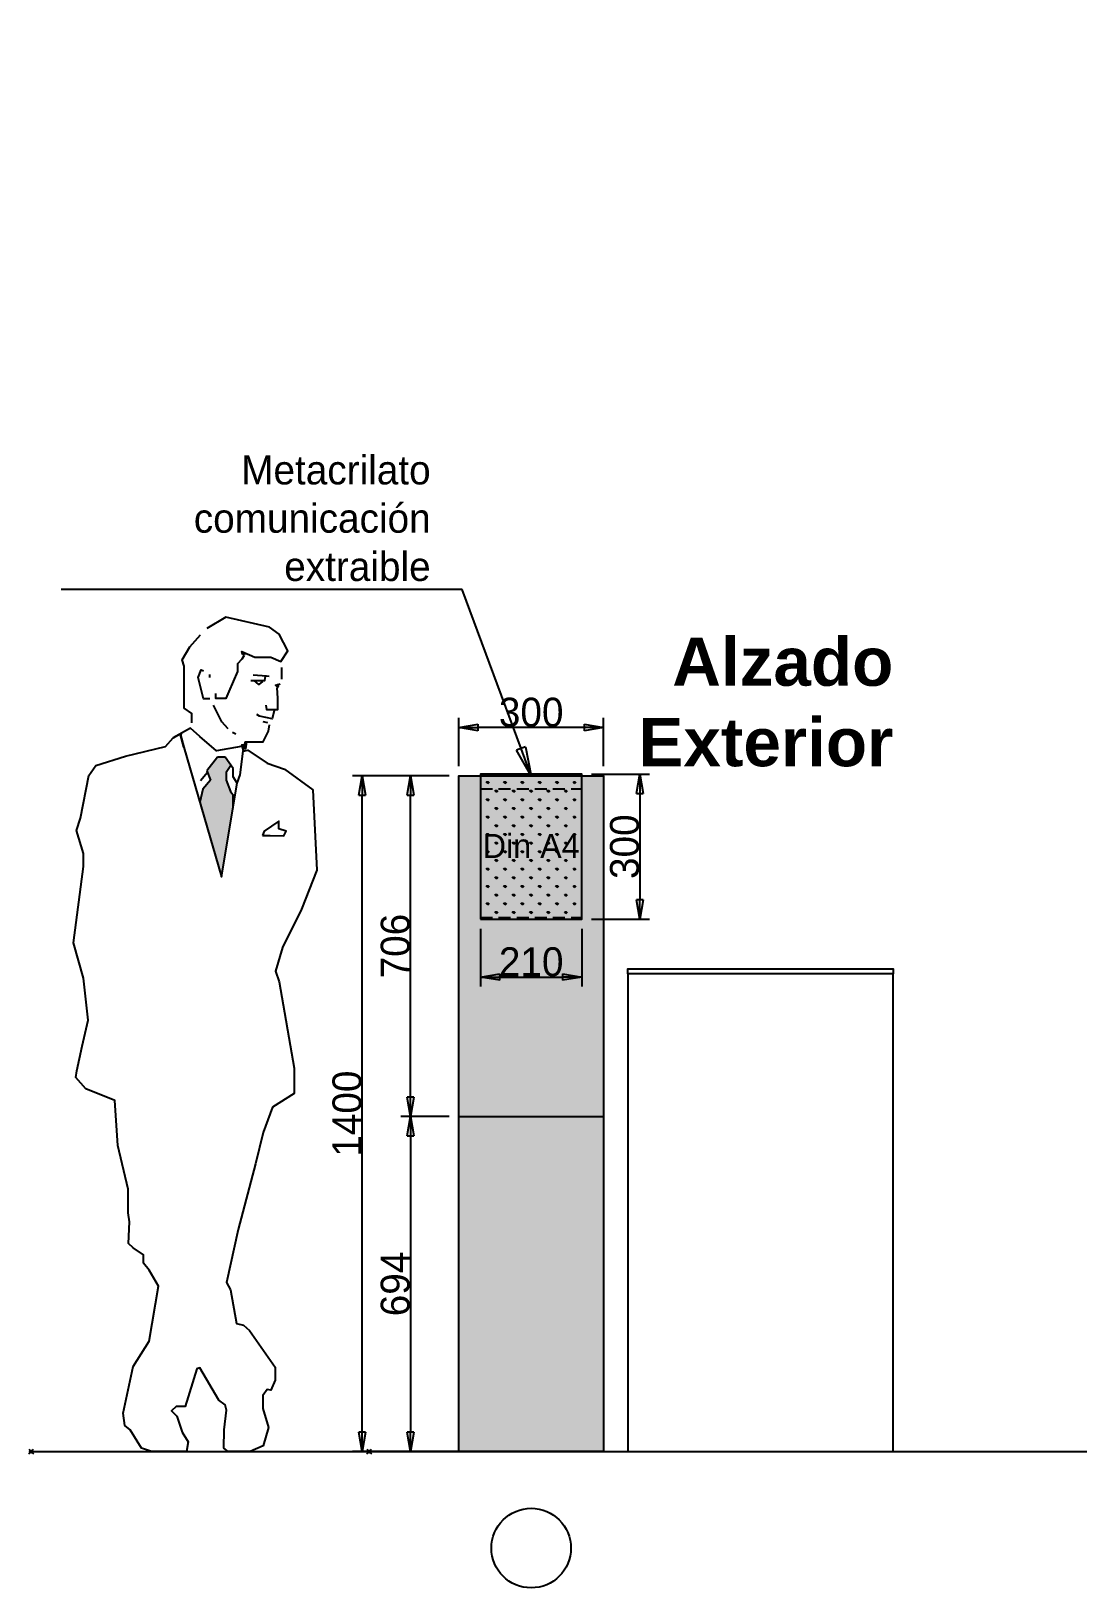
# Model space of a CAD drawing. Header units: millimetres. Extents: x -61063 to 17762, y -100319 to 2880.
# Drawn here: x -27950 to -25782, y -48714 to -45489 of the extents above; entities that cross this region are included whole.
import ezdxf
from ezdxf import colors
from ezdxf.entities.mleader import LeaderData, LeaderLine
from ezdxf.math import Vec2, Vec3

# ---------------------------------------------------------------- set-up
doc = ezdxf.new("R2010")
doc.units = ezdxf.units.MM
doc.header["$PDMODE"] = 35
doc.header["$PDSIZE"] = 5
doc.linetypes.add('Discontinua JB', pattern=[0.75, 0.5, -0.25])
doc.layers.add('1001 concep color Blau Fosc', color=7, linetype='Continuous', true_color=0x003e84)
for name, color, linetype in [('Cotas bloques dinámicos PM espacio', 10, 'Continuous'), ('Linea Capa Color 0000 JB', 7, 'Continuous'), ('Linea Capa Color 0008 Gris JB', 8, 'Continuous'), ('Linea Capa Color 0140 Blau Vidre JB', 140, 'Continuous'), ('Linea Capa Color 0202 Lila Parets JB', 202, 'Continuous'), ('Linea Capa Color 0253 Gris Clar JB', 253, 'Continuous')]:
    doc.layers.add(name, color=color, linetype=linetype)
doc.styles.add('Helvetica Light', font='HelveticaNeueLTCom-Th.ttf')
doc.styles.add('Jordi Ava', font='Avant Garde MEdium BT.ttf')
doc.dimstyles.new('Jordi Ava 2015', dxfattribs={"dimtxt": 60, "dimasz": 40, "dimexe": 20, "dimexo": 20, "dimgap": 0.09, "dimtad": 1, "dimdec": 0, "dimzin": 0, "dimdsep": 46, "dimtxsty": 'Jordi Ava', "dimblk": 'CLOSED', "dimcen": 1.5, "dimclrd": 7, "dimclre": 7, "dimclrt": 256, "dimadec": 0, "dimazin": 0, "dimtfac": 0.05, "dimtdec": 0, "dimtofl": 0, "dimtmove": 0, "dimatfit": 3, "dimldrblk": 'CLOSED', "dimfxl": 90, "dimtolj": 1, "dimtzin": 0, "dimlwd": -1, "dimlwe": -1, "dimarcsym": 0})

# ---------------------------------------------------------------- blocks, each defined once
blk = doc.blocks.new('_Closed')
at = {"color": 0, "linetype": 'ByBlock', "lineweight": -2}
for p, q in [((-1, 0.167), (0, 0)), ((-1, 0.167), (-1, -0.167)), ((0, 0), (-1, -0.167)), ((0, 0), (-1, 0))]:
    blk.add_line(p, q, dxfattribs=at)
blk = doc.blocks.new('*D4153')
at = {"layer": 'Cotas bloques dinámicos PM espacio', "color": 7, "ltscale": 50, "transparency": 16777216}
for p, q in [((-20, 1400), (-120, 1400)), ((-100, 734.3), (-100, 1360)), ((-20, 694.3), (-120, 694.3))]:
    blk.add_line(p, q, dxfattribs=at)
at = {"layer": 'Defpoints', "color": 0, "ltscale": 50, "transparency": 16777216}
for p in [(-100, 1400), (0, 1400), (0, 694.3)]:
    blk.add_point(p, dxfattribs=at)
at = {"layer": 'Cotas bloques dinámicos PM espacio', "color": 7, "ltscale": 50, "transparency": 16777216, "xscale": 40, "yscale": 40, "zscale": 40}
for p, rotation in [((-100, 1400), 90), ((-100, 694.3), 270)]:
    blk.add_blockref('_Closed', p, dxfattribs=dict(at, rotation=rotation))
at = {"layer": 'Cotas bloques dinámicos PM espacio', "ltscale": 50, "transparency": 16777216, "insert": (-131.2, 1047.2), "char_height": 60, "attachment_point": 5, "rotation": 90, "style": 'Jordi Ava'}
blk.add_mtext('\\A1;706', dxfattribs=at)
blk = doc.blocks.new('*D4154')
at = {"layer": 'Cotas bloques dinámicos PM espacio', "color": 7, "ltscale": 50, "transparency": 16777216}
for p, q in [((-20, 1400), (-220, 1400)), ((-200, 40), (-200, 1360)), ((-1, 0), (-220, 0))]:
    blk.add_line(p, q, dxfattribs=at)
at = {"layer": 'Defpoints', "color": 0, "ltscale": 50, "transparency": 16777216}
for p in [(-200, 1400), (0, 1400), (19, 0)]:
    blk.add_point(p, dxfattribs=at)
at = {"layer": 'Cotas bloques dinámicos PM espacio', "color": 7, "ltscale": 50, "transparency": 16777216, "xscale": 40, "yscale": 40, "zscale": 40}
for p, rotation in [((-200, 1400), 90), ((-200, 0), 270)]:
    blk.add_blockref('_Closed', p, dxfattribs=dict(at, rotation=rotation))
at = {"layer": 'Cotas bloques dinámicos PM espacio', "ltscale": 50, "transparency": 16777216, "insert": (-231.2, 700), "char_height": 60, "attachment_point": 5, "rotation": 90, "style": 'Jordi Ava'}
blk.add_mtext('\\A1;1400', dxfattribs=at)
blk = doc.blocks.new('*D4155')
at = {"layer": 'Cotas bloques dinámicos PM espacio', "color": 7, "ltscale": 50, "transparency": 16777216}
for p, q in [((0, 1420), (0, 1520)), ((300, 1420), (300, 1520)), ((260, 1500), (40, 1500))]:
    blk.add_line(p, q, dxfattribs=at)
at = {"layer": 'Defpoints', "color": 0, "ltscale": 50, "transparency": 16777216}
for p in [(0, 1500), (0, 1400), (300, 1400)]:
    blk.add_point(p, dxfattribs=at)
at = {"layer": 'Cotas bloques dinámicos PM espacio', "color": 7, "ltscale": 50, "transparency": 16777216, "xscale": 40, "yscale": 40, "zscale": 40, "rotation": 180}
blk.add_blockref('_Closed', (0, 1500), dxfattribs=at)
at = {"layer": 'Cotas bloques dinámicos PM espacio', "color": 7, "ltscale": 50, "transparency": 16777216, "xscale": 40, "yscale": 40, "zscale": 40}
blk.add_blockref('_Closed', (300, 1500), dxfattribs=at)
at = {"layer": 'Cotas bloques dinámicos PM espacio', "ltscale": 50, "transparency": 16777216, "insert": (150, 1531.3), "char_height": 60, "attachment_point": 5, "style": 'Jordi Ava'}
blk.add_mtext('\\A1;300', dxfattribs=at)
blk = doc.blocks.new('*D4156')
at = {"layer": 'Cotas bloques dinámicos PM espacio', "color": 7, "ltscale": 50, "transparency": 16777216}
for p, q in [((-20, 694.3), (-120, 694.3)), ((-100, 654.3), (-100, 40)), ((-20, 0), (-120, 0))]:
    blk.add_line(p, q, dxfattribs=at)
at = {"layer": 'Defpoints', "color": 0, "ltscale": 50, "transparency": 16777216}
for p in [(0, 694.3), (0, 0), (-100, 0)]:
    blk.add_point(p, dxfattribs=at)
at = {"layer": 'Cotas bloques dinámicos PM espacio', "color": 7, "ltscale": 50, "transparency": 16777216, "xscale": 40, "yscale": 40, "zscale": 40}
for p, rotation in [((-100, 694.3), 90), ((-100, 0), 270)]:
    blk.add_blockref('_Closed', p, dxfattribs=dict(at, rotation=rotation))
at = {"layer": 'Cotas bloques dinámicos PM espacio', "ltscale": 50, "transparency": 16777216, "insert": (-131.3, 347.2), "char_height": 60, "attachment_point": 5, "rotation": 90, "style": 'Jordi Ava'}
blk.add_mtext('\\A1;694', dxfattribs=at)
blk = doc.blocks.new('*D4092')
at = {"layer": 'Cotas bloques dinámicos PM espacio', "color": 7, "ltscale": 50, "transparency": 16777216}
for p, q in [((0, -317), (0, -437)), ((210, -317), (210, -437)), ((40, -417), (170, -417))]:
    blk.add_line(p, q, dxfattribs=at)
at = {"layer": 'Defpoints', "color": 0, "ltscale": 50, "transparency": 16777216}
for p in [(0, -297), (210, -297), (210, -417)]:
    blk.add_point(p, dxfattribs=at)
at = {"layer": 'Cotas bloques dinámicos PM espacio', "color": 7, "ltscale": 50, "transparency": 16777216, "xscale": 40, "yscale": 40, "zscale": 40, "rotation": 180}
blk.add_blockref('_Closed', (0, -417), dxfattribs=at)
at = {"layer": 'Cotas bloques dinámicos PM espacio', "color": 7, "ltscale": 50, "transparency": 16777216, "xscale": 40, "yscale": 40, "zscale": 40}
blk.add_blockref('_Closed', (210, -417), dxfattribs=at)
at = {"layer": 'Cotas bloques dinámicos PM espacio', "ltscale": 50, "transparency": 16777216, "insert": (105, -385.8), "char_height": 60, "attachment_point": 5, "style": 'Jordi Ava'}
blk.add_mtext('\\A1;210', dxfattribs=at)
blk = doc.blocks.new('*D4093')
at = {"layer": 'Cotas bloques dinámicos PM espacio', "color": 7, "ltscale": 50, "transparency": 16777216}
for p, q in [((230, 3), (350, 3)), ((330, -37), (330, -257)), ((230, -297), (350, -297))]:
    blk.add_line(p, q, dxfattribs=at)
at = {"layer": 'Defpoints', "color": 0, "ltscale": 50, "transparency": 16777216}
for p in [(210, 3), (210, -297), (330, -297)]:
    blk.add_point(p, dxfattribs=at)
at = {"layer": 'Cotas bloques dinámicos PM espacio', "color": 7, "ltscale": 50, "transparency": 16777216, "xscale": 40, "yscale": 40, "zscale": 40}
for p, rotation in [((330, 3), 90), ((330, -297), 270)]:
    blk.add_blockref('_Closed', p, dxfattribs=dict(at, rotation=rotation))
at = {"layer": 'Cotas bloques dinámicos PM espacio', "ltscale": 50, "transparency": 16777216, "insert": (298.7, -147), "char_height": 60, "attachment_point": 5, "rotation": 90, "style": 'Jordi Ava'}
blk.add_mtext('\\A1;300', dxfattribs=at)
blk = doc.blocks.new('PM202401301630')
at = {"layer": 'Linea Capa Color 0008 Gris JB'}
h = blk.add_hatch(color=256, dxfattribs=at)
h.set_gradient(color1=(0, 127, 255), one_color=1, tint=1, name='INVCYLINDER')
h.paths.add_polyline_path([(349.2, 1345.3), (355.5, 1372.2), (371.4, 1391.2), (363.5, 1410.2), (385.6, 1438.7), (401.5, 1438.7), (413.7, 1421.3), (403.9, 1407), (403.9, 1391.2), (412.6, 1367.4), (418.1, 1360.8), (418.1, 1332.6), (394.4, 1190.3)])
at = {"layer": 'Linea Capa Color 0008 Gris JB', "linetype": 'Continuous'}
for p, q in [((309.6, 1484.7), (311.2, 1487.8)), ((315.9, 1459.3), (309.6, 1484.7)), ((385.6, 1438.7), (363.5, 1410.2)), ((401.5, 1438.7), (385.6, 1438.7)), ((418.1, 1415), (401.5, 1438.7)), ((371.4, 1391.2), (355.5, 1372.2)), ((363.5, 1410.2), (371.4, 1391.2)), ((418.1, 1397.5), (418.1, 1415)), ((426.8, 1384.9), (418.1, 1397.5)), ((355.5, 1372.2), (349.2, 1345.3))]:
    blk.add_line(p, q, dxfattribs=at)
for points in [[(445.8, 1652.6), (437.9, 1651), (436.3, 1657.3), (463.3, 1645.4), (496.5, 1645.4), (517.1, 1636.7), (531.4, 1658.9), (513.9, 1693.7), (493.4, 1708), (403.1, 1728.6), (363.5, 1704.8)], [(332.6, 1510), (332.6, 1529), (316.7, 1540.1), (317.1, 1581.3), (317.1, 1627.2), (312.8, 1639.9), (328.6, 1666.8), (350.8, 1692.2)], [(441.1, 1649.4), (436.3, 1641.5), (427.6, 1632), (427.6, 1616.1), (409.4, 1574.9), (403.1, 1559.9), (382.5, 1559.9), (382.5, 1570.2)], [(369.8, 1559.1), (357.1, 1559.1), (346, 1603.5), (352.4, 1619.3), (357.1, 1617.7)], [(519.5, 1600.3), (519.5, 1624)], [(369.8, 1603.5), (369.8, 1609.8)], [(455.3, 1597.1), (483.8, 1597.1), (485.4, 1606.6)], [(493.1, 1605.4), (487.6, 1606.5), (460.1, 1608.2)], [(479.1, 1595.5), (471.2, 1589.2), (461.7, 1597.1)], [(485.8, 1546.2), (487.4, 1537.5), (510.9, 1537.5), (510.8, 1560.7), (509.2, 1581.9)], [(512.4, 1590.8), (510.8, 1582.9), (506, 1587.6), (515.5, 1590.8)], [(407.8, 1497.3), (395.1, 1511.6), (377.7, 1546.4)], [(503.3, 1535.1), (499.2, 1517.9), (473.1, 1523.2), (467.1, 1527.1)], [(434.7, 1460.9), (384.1, 1451.4), (349.2, 1481.5), (330.2, 1498.9), (293.8, 1478.3)], [(423.7, 1486.2), (417.3, 1489.4)], [(439.5, 1456.1), (444.2, 1470.4), (480.7, 1470.4), (491.8, 1492.6), (493.6, 1505.7)], [(490.2, 1510), (480.7, 1511.6)], [(439.3, 1451), (439.5, 1453), (436.3, 1464.1), (442.1, 1464.1)], [(445.8, 1470.4), (444.2, 1456.1), (441.1, 1457.7)], [(413.7, 1421.3), (403.9, 1407), (403.9, 1391.2), (412.6, 1367.4), (420.5, 1357.9), (422.1, 1357.9)], [(365, 1407), (350.8, 1389.6)], [(426.8, 1384.9), (433.2, 1402.3)], [(418.1, 1332.6), (418.1, 1360.8)]]:
    blk.add_lwpolyline(points, dxfattribs=at)
at = {"layer": 'Linea Capa Color 0008 Gris JB'}
for points in [[(92.6, 775), (94.3, 789), (105.3, 840), (117.9, 893.8), (108.4, 980.9), (87.8, 1053.8), (108.4, 1212.2), (108.4, 1239.1), (94.2, 1286.7), (102.1, 1312), (119.5, 1400.7), (133.8, 1421.3), (195.6, 1440.3), (277.9, 1460.9), (293.8, 1478.3), (311.4, 1488.3), (309.6, 1484.7), (315.9, 1459.3), (394.4, 1190.3), (426.8, 1384.9), (433.2, 1402.3), (439.3, 1451), (449, 1453), (488.6, 1426), (525, 1413.4), (583.6, 1370.6), (591.6, 1204.3), (559.9, 1123.5), (520.3, 1044.3), (506, 995.2), (513.9, 973), (544.8, 794), (544.8, 742.1), (499.7, 713.2), (480.7, 661), (464.8, 596), (428.4, 459.8), (404.6, 350.5), (412.6, 334.7), (425.2, 265), (439.5, 261.8), (452.2, 250.7), (505.2, 174.7), (505.2, 147.8), (496.5, 127.2), (488.6, 128.7), (479.9, 116.1), (479.9, 89.1), (491.8, 49.5), (480.7, 11.5), (453.8, 0), (428.4, 0), (407.7, 0), (399.1, 6.8), (399.9, 44.8), (404.6, 86), (401.5, 97.1), (388.8, 106.6), (349.2, 173.1), (342.9, 171.5), (319.1, 93.1), (300.1, 93.1), (290.6, 84.4), (301.7, 73.3), (312.8, 40), (325.4, 20), (321.5, 0), (293.8, 0), (249.4, 0), (228.8, 6.8), (205.1, 44.8), (194, 54.3), (190.8, 79.6), (211.4, 176.3), (244.7, 228.5), (263.7, 342.6), (244.7, 375.8), (232.8, 390.1), (232.8, 407.5), (211.4, 421.8), (201.9, 431.3), (203.5, 475.6), (201.1, 494.6), (201.1, 543.8), (179.7, 634), (173.4, 727.5), (113.2, 751.3)], [(479.1, 1276.4), (494.9, 1276.4), (523.4, 1275.6), (528.2, 1285.1), (513.2, 1290.1), (513.2, 1305.7), (482.3, 1285.1)]]:
    blk.add_lwpolyline(points, close=True, dxfattribs=at)
at = {"layer": 'Linea Capa Color 0202 Lila Parets JB', "ltscale": 10}
blk.add_line((0, 0), (700, 0), dxfattribs=at)
for p in [(0, 0), (700, 0)]:
    blk.add_point(p, dxfattribs=at)
blk = doc.blocks.new('PM202401301600')
at = {"layer": 'Linea Capa Color 0202 Lila Parets JB', "ltscale": 10}
blk.add_line((700, 0), (4334.2, 0), dxfattribs=at)
at = {"layer": 'Linea Capa Color 0253 Gris Clar JB', "ltscale": 50}
for points in [[(2235.6, 1984.6), (2785.6, 1984.6), (2785.6, 2534.6), (2235.6, 2534.6)], [(1785.6, 990), (1235.6, 990), (1235.6, 1000), (1785.6, 1000)], [(2785.6, 990), (2235.6, 990), (2235.6, 1000), (2785.6, 1000)], [(4115.7, 990), (3565.7, 990), (3565.7, 1000), (4115.7, 1000)], [(1235.6, 0), (1785.6, 0), (1785.6, 990), (1235.6, 990)], [(2235.6, 0), (2785.6, 0), (2785.6, 990), (2235.6, 990)], [(3565.7, 0), (4115.7, 0), (4115.7, 990), (3565.7, 990)]]:
    blk.add_lwpolyline(points, close=True, dxfattribs=at)
blk.add_circle((2715.6, 2259.6), 31, dxfattribs=at)
at = {"layer": 'Linea Capa Color 0000 JB', "ltscale": 10}
blk.add_blockref('PM202401301630', (0, 0), dxfattribs=at)
at = {"layer": '1001 concep color Blau Fosc', "char_height": 100, "width": 597.569, "style": 'Helvetica Light'}
for s, insert, attachment_point in [('{\\fHelveticaNeueLT Com 35 Th|b1|i0|c0|p34;Planta}', (2235.6, 2937.3), 1), ('{\\fHelveticaNeueLT Com 35 Th|b1|i0|c0|p34;Alzado\\PExterior}', (1785.6, 1686.4), 3), ('{\\fHelveticaNeueLT Com 35 Th|b1|i0|c0|p34;Alzado\\PInterior}', (2235.6, 1686.4), 1), ('{\\fHelveticaNeueLT Com 35 Th|b1|i0|c0|p34;Sección}', (3425.7, 1686.4), 1)]:
    blk.add_mtext(s, dxfattribs=dict(at, insert=insert, attachment_point=attachment_point))
blk = doc.blocks.new('PM202401301621')
at = {"layer": 'Cotas bloques dinámicos PM espacio', "ltscale": 50}
h = blk.add_hatch(dxfattribs=at)
h.set_pattern_fill('GRASS', color=140)
h.set_pattern_definition([(90, (-172286.816, 15796.518), (-17.9605122, 17.9605122), [4.7625, -31.1585245]), (45, (-172286.816, 15796.518), (-17.9605122, 17.9605122), [4.7625, -20.6375]), (135, (-172286.816, 15796.518), (-17.9605122, -17.9605122), [4.7625, -20.6375])])
h.paths.add_polyline_path([(0, -297), (210, -297), (210, 3), (0, 3)])
at = {"layer": 'Linea Capa Color 0140 Blau Vidre JB', "linetype": 'Discontinua JB', "ltscale": 50}
for p, q in [((0, 0), (210, 0)), ((0, -27), (210, -27)), ((0, -294), (210, -294))]:
    blk.add_line(p, q, dxfattribs=at)
at = {"layer": 'Linea Capa Color 0140 Blau Vidre JB', "ltscale": 50}
blk.add_lwpolyline([(0, -297), (210, -297), (210, 3), (0, 3)], close=True, dxfattribs=at)
at = {"layer": 'Cotas bloques dinámicos PM espacio', "insert": (105, -145.5), "char_height": 50, "width": 210, "attachment_point": 5, "style": 'Jordi Ava'}
blk.add_mtext('{\\fAgency FB|b0|i0|c0|p34;Din A4}', dxfattribs=at)
at = {"layer": 'Cotas bloques dinámicos PM espacio', "ltscale": 50}
dim = blk.add_linear_dim(base=(330, -297), p1=(210, 3), p2=(210, -297), angle=90, dimstyle='Jordi Ava 2015', dxfattribs=at)
dim.commit()
dim.dimension.update_dxf_attribs({"geometry": '*D4093', "text_midpoint": (298.7, -147)})
dim = blk.add_linear_dim(base=(210, -417), p1=(0, -297), p2=(210, -297), dimstyle='Jordi Ava 2015', dxfattribs=at)
dim.commit()
dim.dimension.update_dxf_attribs({"geometry": '*D4092', "text_midpoint": (105, -385.8)})
blk = doc.blocks.new('PM202401301622')
at = {"layer": 'Linea Capa Color 0000 JB', "ltscale": 50}
h = blk.add_hatch(color=254, dxfattribs=at)
h.dxf.hatch_style = 1
h.paths.add_polyline_path([(300, 0), (0, 0), (0, 1400), (300, 1400)])
at = {"layer": 'Cotas bloques dinámicos PM espacio', "ltscale": 10}
blk.add_circle((150, -200), 82.4, dxfattribs=at)
at = {"layer": 'Linea Capa Color 0000 JB', "ltscale": 50}
for points in [[(300, 0), (0, 0), (0, 1400), (300, 1400)], [(300, 0), (0, 0), (0, 694.3), (300, 694.3)]]:
    blk.add_lwpolyline(points, close=True, dxfattribs=at)
at = {"layer": 'Linea Capa Color 0000 JB'}
blk.add_blockref('PM202401301621', (45, 1400.1), dxfattribs=at)
at = {"layer": 'Cotas bloques dinámicos PM espacio', "ltscale": 50}
dim = blk.add_linear_dim(base=(0, 1500), p1=(300, 1400), p2=(0, 1400), dimstyle='Jordi Ava 2015', dxfattribs=at)
dim.commit()
dim.dimension.update_dxf_attribs({"geometry": '*D4155', "text_midpoint": (150, 1531.3)})
for base, p1, p2, picture, middle in [((-200, 1400), (19, 0), (0, 1400), '*D4154', (-231.2, 700)), ((-100, 1400), (0, 694.3), (0, 1400), '*D4153', (-131.2, 1047.2)), ((-100, 0), (0, 694.3), (0, 0), '*D4156', (-131.3, 347.2))]:
    dim = blk.add_linear_dim(base=base, p1=p1, p2=p2, angle=90, dimstyle='Jordi Ava 2015', dxfattribs=at)
    dim.commit()
    dim.dimension.update_dxf_attribs({"geometry": picture, "text_midpoint": middle})
ml = blk.add_multileader_mtext('Standard', dxfattribs=at)
ml.set_content('Metacrilato comunicación extraible', color=256, style='Jordi Ava')
ml.set_leader_properties(color=256, linetype='ByLayer', lineweight=-1)
ml.set_arrow_properties(name='CLOSED')
ml.build(insert=Vec2(0, 0))
ml.multileader.update_dxf_attribs({"text_left_attachment_type": 5, "text_right_attachment_type": 5, "dogleg_length": 60, "arrow_head_size": 60})
ctx = ml.context
ctx.base_point, ctx.char_height, ctx.arrow_head_size, ctx.landing_gap_size, ctx.plane_origin = Vec3(-619.6, 1786.2), 60, 60, 5, Vec3(150, 1400.1)
ctx.left_attachment, ctx.right_attachment, ctx.text_align_type = 5, 5, 2
notes = []
notes.append((ctx, [(0, (1, 1, 0), (6.8, 1786.2), (-1, 0), 60, [(0, [(150, 1400.1)], 0, [])])]))
ctx.mtext.insert, ctx.mtext.width, ctx.mtext.alignment, ctx.mtext.flow_direction = Vec3(-58.2, 2063.6), 757.943, 3, 5
for ctx, leaders in notes:
    for number, flags, end, landing, length, lines in leaders:
        leader = LeaderData()
        leader.index, (leader.has_last_leader_line, leader.has_dogleg_vector, leader.attachment_direction) = number, flags
        leader.last_leader_point, leader.dogleg_vector, leader.dogleg_length = Vec3(end), Vec3(landing), length
        for number, points, colour, breaks in lines:
            line = LeaderLine()
            line.index, line.vertices, line.color, line.breaks = number, Vec3.list(points), colors.encode_raw_color(colour), breaks
            leader.lines.append(line)
        ctx.leaders.append(leader)
blk = doc.blocks.new('*U8821')
at = {"layer": 'Linea Capa Color 0000 JB', "ltscale": 50}
blk.add_blockref('PM202401301600', (0, 0), dxfattribs=at)
at = {"layer": 'Linea Capa Color 0000 JB'}
blk.add_blockref('PM202401301622', (885.6, 0), dxfattribs=at)

msp = doc.modelspace()

# ---------------------------------------------------------------- block references
at = {"layer": 'Linea Capa Color 0000 JB'}
msp.add_blockref('*U8821', (-27950.2, -48431.5), dxfattribs=at)

doc.saveas('drawing.dxf')
